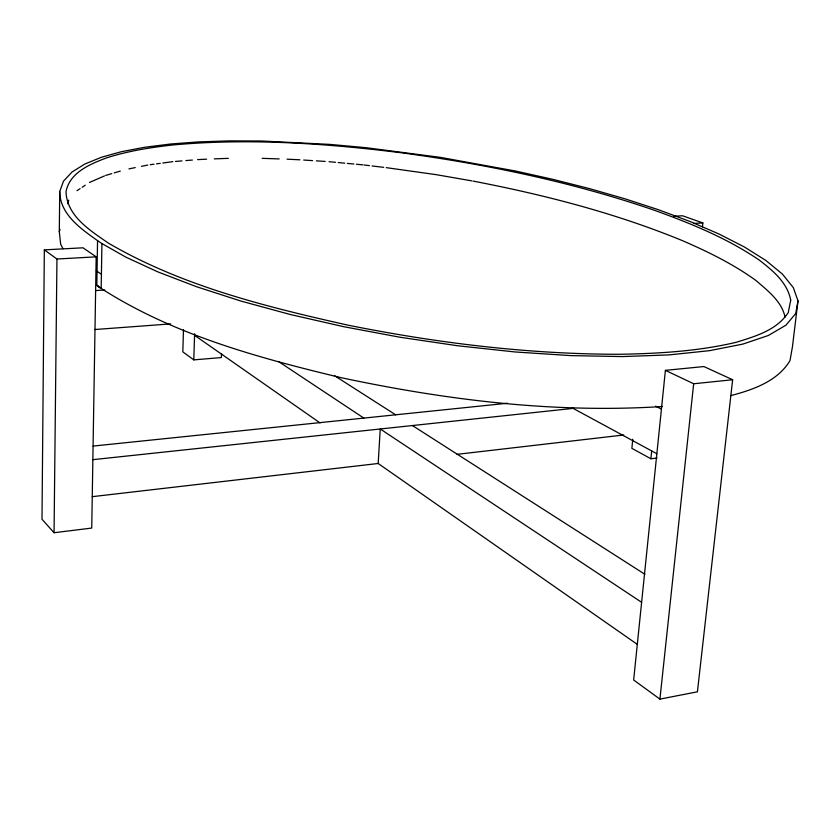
<?xml version="1.0" encoding="UTF-8"?>
<svg xmlns="http://www.w3.org/2000/svg" width="840" height="840" viewBox="0 0 840 840"><rect width="100%" height="100%" fill="white"/><g stroke="black" fill="none" stroke-linecap="round" stroke-linejoin="round"><path stroke-width="1.26" d="M44.331 249.869L42 519.246L54.065 532.728L91.739 528.066L96.18 256.83L82.992 247.8L44.331 249.869L56.952 259.024L96.18 256.83M54.065 532.728L56.952 259.024M62.968 248.692L60.659 244.188L59.294 231.725L59.735 191.457L63.515 181.157L72.02 172.001L84.808 164.041L101.451 157.259L121.538 151.672L144.69 147.263L170.552 144.008L198.807 141.887L229.152 140.889L261.314 140.984L330.026 144.406L366.082 147.693L440.328 157.353L515.624 171.045L552.888 179.351L589.418 188.601L624.792 198.755L658.539 209.759L690.144 221.54L718.998 234.003L744.461 247.023L765.839 260.442L782.376 274.06L793.338 287.637L798 300.909L792.435 346.826L789.999 360.612C777.514 381.423 752.955 389.75 730.716 395.661M662.529 406.497C554.652 413.511 446.418 400.06 340.988 377.654C258.101 357.745 173.607 334.919 101.168 288.425L96.81 285.254L97.555 240.639C80.84 228.774 59.808 214.21 59.735 191.457M96.505 285.264L101.168 288.425L101.934 243.569L97.555 240.639M183.477 329.679L182.816 351.887L193.798 359.877L221.361 357.567L221.498 353.651M193.798 359.877L194.618 333.753M637.308 644.375L378.179 463.491L380.247 428.978L641.624 602.312M632.772 439.205L631.869 448.34L650.895 458.766L657.111 458M650.895 458.766L651.693 450.954M665.406 370.346L633.654 680.001L659.915 699.111L697.421 691.814L732.638 379.743L703.889 366.555L665.406 370.346L693.672 383.764L732.638 379.743M702.44 226.832L702.86 222.936L682.542 215.775L673.67 216.248M659.915 699.111L693.672 383.764M798 300.909L795.711 313.541L785.925 325.195L768.317 335.506L742.791 344.106L709.538 350.669L669.113 354.9L622.409 356.58L570.612 355.604L515.193 351.971L457.79 345.776L400.082 337.26L343.718 326.697L290.199 314.486L240.807 301.024L196.539 286.724L158.099 271.992L125.948 257.187L101.934 243.569M59.294 231.725L60.05 229.467M67.546 203.71L68.743 200.161M76.986 190.701L80.094 188.643M82.173 187.268L85.281 185.199M89.428 182.459L104.486 175.938M105.651 175.434L111.762 173.628M114.209 172.904L120.32 171.087M128.961 168.872L135.219 167.601M141.466 166.331L147.725 165.049M150.234 164.714L154.004 164.199M156.513 163.863L160.282 163.349M162.792 163.013L172.83 161.648M92.253 496.671L378.179 463.491M457.076 454.335L623.721 434.994M92.862 459.669L573.699 408.324M93.135 446.072L507.538 403.242M175.445 161.438L181.965 160.902M185.871 160.577L192.392 160.052M197.61 159.621L206.609 159.169M94.983 329.511L170.73 323.904M95.623 290.577L104.769 289.989M693.903 223.44L702.86 222.936M214.284 158.876L228.344 158.351M262.132 158.34L279.174 158.917M287.038 159.18L299.911 159.81M303.702 160.052L312.554 160.619M316.355 160.86L325.206 161.427M329.038 161.71L335.57 162.32M338.184 162.561L344.715 163.17M347.33 163.411L353.861 164.01M356.465 164.262L363.006 164.861M364.287 165.018L369.453 165.638M372.036 165.953L383.659 167.349M386.243 167.653L435.907 174.615L471.692 180.852M472.973 181.072C544.121 194.765 614.723 212.867 681.86 240.408C707.648 251.517 733.005 263.939 755.853 280.413C767.519 290.567 781.557 301.035 785.033 316.985M655.599 406.151L661.437 409.101M571.683 407.6L656.859 453.737M334.856 375.911L395.64 414.803M412.419 425.544L644.879 574.266M278.555 361.546L363.836 418.089M194.565 335.318L320.05 422.919M96.327 270.743L100.674 273.83M96.81 285.254L101.168 288.425M790.713 300.185L788.267 312.564C776.716 330.309 755.328 336.315 736.26 342.29C698.05 351.309 658.76 353.546 619.637 354.281C528.308 354.228 437.262 343.098 347.802 325.112C265.577 306.695 181.912 285.968 108.496 243.18C90.384 230.654 66.801 216.153 66.003 191.636C69.836 172.379 90.142 164.084 106.564 157.878C128.425 150.896 151.158 147.336 173.922 144.869C249.575 138.065 325.752 143.367 400.943 152.733C486.665 164.252 571.809 181.976 653.73 210.021C690.49 223.283 727.125 238.098 759.518 260.274C772.916 270.721 787.427 282.544 790.713 300.185"/></g></svg>
